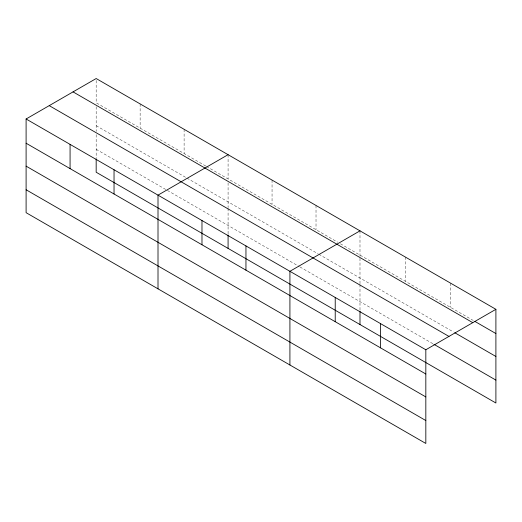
<?xml version="1.0" encoding="UTF-8"?>
<svg xmlns="http://www.w3.org/2000/svg" width="522" height="522" viewBox="0 0 522 522"><rect width="100%" height="100%" fill="white"/><g stroke="black" fill="none" stroke-linecap="round" stroke-linejoin="round"><path stroke-width="0.39" stroke-dasharray="2.61 1.96" d="M205.746 166.035L96.172 102.769L96.172 78.535M206.444 166.44L337.656 242.195M340.448 243.807L473.598 320.678M96.172 125.691L186.204 177.676M186.902 178.074L318.113 253.829M318.812 254.234L453.383 331.927M96.172 149.312L166.662 190.008M167.36 190.413L299.269 266.566M299.967 266.97L433.175 343.874M450.597 283.159L450.597 307.399M405.294 257.007L405.294 281.241M359.991 230.848L359.991 283.707M359.991 284.523L359.991 310.322M316.019 205.459L316.019 229.7M272.053 180.077L272.053 204.317M228.081 154.688L228.081 178.929M228.081 182.883L228.081 207.554M228.081 208.363L228.081 234.163M184.109 129.306L184.109 153.546M140.137 103.917L140.137 128.158M96.172 106.723L96.172 131.394M96.172 134.65L96.172 158.003"/><path stroke-width="0.78" d="M26.1 118.99L425.828 349.766L425.828 443.465L26.1 212.682L26.1 118.99L96.172 78.535L495.9 309.318L495.9 403.01L96.172 172.234L96.172 158.792M228.081 154.688L158.009 195.143L158.009 288.842M359.991 230.848L289.919 271.303L289.919 365.002M425.828 349.766L495.9 309.318M474.994 321.48L495.9 333.551M73.047 91.885L472.775 322.661M454.779 332.736L495.9 356.474M49.225 105.64L448.953 336.416M433.867 344.279L495.9 380.094M26.1 143.224L425.828 374.006M26.1 166.146L425.828 396.929M26.1 189.767L425.828 420.543M380.525 323.614L380.525 347.854M359.991 311.112L359.991 324.547M335.222 297.455L335.222 321.696M245.953 245.914L245.953 270.155M228.081 234.952L228.081 248.387M201.981 220.532L201.981 244.772M114.037 169.761L114.037 193.995M70.072 144.372L70.072 168.613"/></g></svg>
